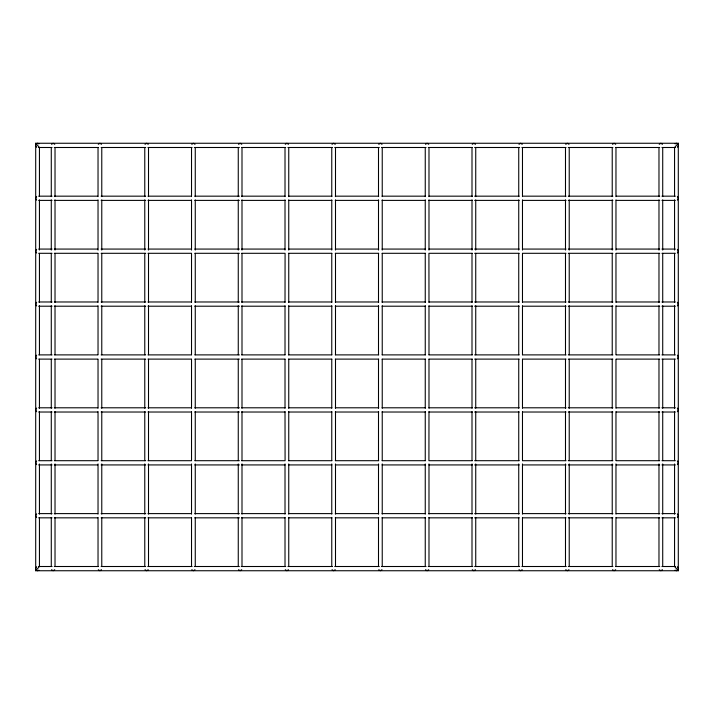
<?xml version="1.0" encoding="UTF-8"?>
<svg xmlns="http://www.w3.org/2000/svg" width="714" height="714" viewBox="0 0 714 714"><rect width="100%" height="100%" fill="white"/><g stroke="black" fill="none" stroke-linecap="round" stroke-linejoin="round"><path stroke-width="1.07" d="M51.533 144.317L53.148 143.255L54.773 144.317M98.282 144.317L99.898 143.255L101.513 144.317M145.022 144.317L146.647 143.255L148.262 144.317M191.771 144.317L193.387 143.255L195.011 144.317M238.512 144.317L240.136 143.255L241.751 144.317M285.261 144.317L286.885 143.255L288.501 144.317M332.01 144.317L333.625 143.255L335.25 144.317M54.773 569.683L53.148 570.745L51.533 569.683M378.75 144.317L380.375 143.255L381.99 144.317M101.513 569.683L99.898 570.745L98.282 569.683M425.499 144.317L427.115 143.255L428.739 144.317M148.262 569.683L146.647 570.745L145.022 569.683M472.249 144.317L473.864 143.255L475.488 144.317M195.011 569.683L193.387 570.745L191.771 569.683M518.989 144.317L520.613 143.255L522.229 144.317M241.751 569.683L240.136 570.745L238.512 569.683M565.738 144.317L567.353 143.255L568.978 144.317M288.501 569.683L286.885 570.745L285.261 569.683M612.487 144.317L614.102 143.255L615.718 144.317M335.25 569.683L333.625 570.745L332.01 569.683M659.227 144.317L660.852 143.255L662.467 144.317M381.99 569.683L380.375 570.745L378.75 569.683M428.739 569.683L427.115 570.745L425.499 569.683M475.488 569.683L473.864 570.745L472.249 569.683M522.229 569.683L520.613 570.745L518.989 569.683M568.978 569.683L567.353 570.745L565.738 569.683M615.718 569.683L614.102 570.745L612.487 569.683M662.467 569.683L660.852 570.745L659.227 569.683M35.7 570.745L35.7 143.255L678.3 143.255L678.3 570.745L35.7 570.745L39.44 566.505L39.44 517.471M678.3 143.255L674.56 147.495L674.56 196.528M36.637 196.448L35.7 198.278L36.637 200.116M36.637 249.356L35.7 251.185L36.637 253.024M36.637 302.263L35.7 304.093L36.637 305.922M36.637 355.17L35.7 357L36.637 358.83M36.637 408.078L35.7 409.907L36.637 411.737M36.637 460.976L35.7 462.815L36.637 464.644M36.637 513.884L35.7 515.722L36.637 517.552M36.637 566.791C34.272 568.165 36.833 572.316 38.895 570.12M675.105 143.88C677.167 141.684 679.728 145.834 677.363 147.209M677.363 200.116L678.3 198.278L677.363 196.448M677.363 253.024L678.3 251.185L677.363 249.356M677.363 305.922L678.3 304.093L677.363 302.263M677.363 358.83L678.3 357L677.363 355.17M677.363 411.737L678.3 409.907L677.363 408.078M677.363 464.644L678.3 462.815L677.363 460.976M677.363 517.552L678.3 515.722L677.363 513.884M38.681 147.495L52.068 147.495M54.291 147.495L98.496 147.495M101.12 147.495L145.718 147.495M147.95 147.495L192.093 147.495M194.324 147.495L239.377 147.495M241.6 147.495L285.689 147.495M287.921 147.495L332.483 147.495M334.714 147.495L379.286 147.495M381.517 147.495L426.079 147.495M428.311 147.495L472.4 147.495M474.623 147.495L519.676 147.495M521.907 147.495L566.05 147.495M568.282 147.495L612.88 147.495M615.504 147.495L659.709 147.495M661.932 147.495L675.319 147.495M38.681 196.163L52.068 196.163M54.291 196.163L97.773 196.163M101.12 196.163L145.718 196.163M147.95 196.163L191.432 196.163M194.779 196.163L239.377 196.163M241.6 196.163L285.082 196.163M288.429 196.163L331.912 196.163M335.259 196.163L378.741 196.163M382.088 196.163L425.571 196.163M428.918 196.163L472.4 196.163M474.623 196.163L519.221 196.163M522.568 196.163L566.05 196.163M568.282 196.163L612.88 196.163M616.227 196.163L659.709 196.163M661.932 196.163L675.319 196.163M38.681 200.393L52.068 200.393M54.291 200.393L97.773 200.393M101.12 200.393L145.718 200.393M147.95 200.393L191.432 200.393M194.779 200.393L239.377 200.393M241.6 200.393L285.082 200.393M288.429 200.393L331.912 200.393M335.259 200.393L378.741 200.393M382.088 200.393L425.571 200.393M428.918 200.393L472.4 200.393M474.623 200.393L519.221 200.393M522.568 200.393L566.05 200.393M568.282 200.393L612.88 200.393M616.227 200.393L659.709 200.393M661.932 200.393L675.319 200.393M38.681 249.07L52.068 249.07M54.291 249.07L97.773 249.07M101.12 249.07L145.718 249.07M147.95 249.07L191.432 249.07M194.779 249.07L239.377 249.07M241.6 249.07L285.082 249.07M288.429 249.07L331.912 249.07M335.259 249.07L378.741 249.07M382.088 249.07L425.571 249.07M428.918 249.07L472.4 249.07M474.623 249.07L519.221 249.07M522.568 249.07L566.05 249.07M568.282 249.07L612.88 249.07M616.227 249.07L659.709 249.07M661.932 249.07L675.319 249.07M38.681 253.3L52.068 253.3M54.291 253.3L97.773 253.3M101.12 253.3L145.718 253.3M147.95 253.3L191.432 253.3M194.779 253.3L239.377 253.3M241.6 253.3L285.082 253.3L285.011 302.424M288.429 253.3L331.912 253.3M335.259 253.3L378.741 253.3M382.088 253.3L425.571 253.3M472.4 253.3L428.918 253.3L428.989 302.424M474.623 253.3L519.221 253.3M522.568 253.3L566.05 253.3M568.282 253.3L612.88 253.3M616.227 253.3L659.709 253.3M661.932 253.3L675.319 253.3M38.681 301.977L52.068 301.977M54.291 301.977L97.773 301.977M101.12 301.977L145.718 301.977M147.95 301.977L191.432 301.977M194.779 301.977L239.377 301.977M241.6 301.977L285.082 301.977M288.429 301.977L331.912 301.977M335.259 301.977L378.741 301.977M382.088 301.977L425.571 301.977M428.918 301.977L472.4 301.977M474.623 301.977L519.221 301.977M522.568 301.977L566.05 301.977M568.282 301.977L612.88 301.977M616.227 301.977L659.709 301.977M661.932 301.977L675.319 301.977M38.681 306.208L52.068 306.208M54.291 306.208L97.773 306.208M101.12 306.208L145.718 306.208M147.95 306.208L191.432 306.208M194.779 306.208L239.377 306.208M241.6 306.208L285.082 306.208M288.429 306.208L331.912 306.208M335.259 306.208L378.741 306.208M382.088 306.208L425.571 306.208M428.918 306.208L472.4 306.208M474.623 306.208L519.221 306.208M522.568 306.208L566.05 306.208M568.282 306.208L612.88 306.208M616.227 306.208L659.709 306.208M661.932 306.208L675.319 306.208M38.681 354.885L52.068 354.885M54.291 354.885L97.773 354.885M101.12 354.885L145.718 354.885M147.95 354.885L191.432 354.885M194.779 354.885L239.377 354.885M241.6 354.885L285.082 354.885M288.429 354.885L331.912 354.885M335.259 354.885L378.741 354.885M382.088 354.885L425.571 354.885M428.918 354.885L472.4 354.885M474.623 354.885L519.221 354.885M522.568 354.885L566.05 354.885M568.282 354.885L612.88 354.885M616.227 354.885L659.709 354.885M661.932 354.885L675.319 354.885M38.681 359.115L52.068 359.115M54.291 359.115L97.773 359.115M101.12 359.115L145.718 359.115M147.95 359.115L191.432 359.115M194.779 359.115L239.377 359.115M241.6 359.115L285.082 359.115M288.429 359.115L331.912 359.115M335.259 359.115L378.741 359.115M382.088 359.115L425.571 359.115M428.918 359.115L472.4 359.115M474.623 359.115L519.221 359.115M522.568 359.115L566.05 359.115M568.282 359.115L612.88 359.115M616.227 359.115L659.709 359.115M661.932 359.115L675.319 359.115M38.681 407.792L52.068 407.792M54.291 407.792L97.773 407.792M101.12 407.792L145.718 407.792M147.95 407.792L191.432 407.792M194.779 407.792L239.377 407.792M241.6 407.792L285.082 407.792M288.429 407.792L331.912 407.792M335.259 407.792L378.741 407.792M382.088 407.792L425.571 407.792M428.918 407.792L472.4 407.792M474.623 407.792L519.221 407.792M522.568 407.792L566.05 407.792M568.282 407.792L612.88 407.792M616.227 407.792L659.709 407.792M661.932 407.792L675.319 407.792M38.681 412.023L52.068 412.023M54.291 412.023L97.773 412.023M101.12 412.023L145.718 412.023M147.95 412.023L191.432 412.023M194.779 412.023L239.377 412.023M241.6 412.023L285.082 412.023M288.429 412.023L331.912 412.023M335.259 412.023L378.741 412.023M382.088 412.023L425.571 412.023M428.918 412.023L472.4 412.023M474.623 412.023L519.221 412.023M522.568 412.023L566.05 412.023M568.282 412.023L612.88 412.023M616.227 412.023L659.709 412.023M661.932 412.023L675.319 412.023M38.681 460.7L52.068 460.7M54.291 460.7L97.773 460.7M101.12 460.7L145.718 460.7M147.95 460.7L191.432 460.7M194.779 460.7L239.377 460.7M241.6 460.7L285.082 460.7L285.011 411.576M288.429 460.7L331.912 460.7M335.259 460.7L378.741 460.7M382.088 460.7L425.571 460.7M472.4 460.7L428.918 460.7L428.989 411.576M474.623 460.7L519.221 460.7M522.568 460.7L566.05 460.7M568.282 460.7L612.88 460.7M616.227 460.7L659.709 460.7M661.932 460.7L675.319 460.7M38.681 464.93L52.068 464.93M54.291 464.93L97.773 464.93M101.12 464.93L145.718 464.93M147.95 464.93L191.432 464.93M194.779 464.93L239.377 464.93M241.6 464.93L285.082 464.93M288.429 464.93L331.912 464.93M335.259 464.93L378.741 464.93M382.088 464.93L425.571 464.93M428.918 464.93L472.4 464.93M474.623 464.93L519.221 464.93M522.568 464.93L566.05 464.93M568.282 464.93L612.88 464.93M616.227 464.93L659.709 464.93M661.932 464.93L675.319 464.93M38.681 513.607L52.068 513.607M54.291 513.607L97.773 513.607M101.12 513.607L145.718 513.607M147.95 513.607L191.432 513.607M194.779 513.607L239.377 513.607M241.6 513.607L285.082 513.607M288.429 513.607L331.912 513.607M335.259 513.607L378.741 513.607M382.088 513.607L425.571 513.607M428.918 513.607L472.4 513.607M474.623 513.607L519.221 513.607M522.568 513.607L566.05 513.607M568.282 513.607L612.88 513.607M616.227 513.607L659.709 513.607M661.932 513.607L675.319 513.607M38.681 517.837L52.068 517.837M54.291 517.837L97.773 517.837M101.12 517.837L145.718 517.837M147.95 517.837L191.432 517.837M194.779 517.837L239.377 517.837M241.6 517.837L285.082 517.837M288.429 517.837L331.912 517.837M335.259 517.837L378.741 517.837M382.088 517.837L425.571 517.837M428.918 517.837L472.4 517.837M474.623 517.837L519.221 517.837M522.568 517.837L566.05 517.837M568.282 517.837L612.88 517.837M616.227 517.837L659.709 517.837M661.932 517.837L675.319 517.837M38.681 566.505L52.095 566.505M54.264 566.505L98.496 566.505M101.12 566.505L145.718 566.505M147.753 566.505L192.093 566.505M194.324 566.505L239.377 566.505M241.252 566.505L285.77 566.505M287.921 566.505L332.51 566.505M334.714 566.505L379.286 566.505M381.49 566.505L426.079 566.505M428.23 566.505L472.748 566.505M474.623 566.505L519.676 566.505M521.907 566.505L566.247 566.505M568.282 566.505L612.88 566.505M615.504 566.505L659.736 566.505M661.905 566.505L675.319 566.505M677.363 566.791C679.728 568.165 677.167 572.316 675.105 570.12M38.895 143.88C36.833 141.684 34.272 145.834 36.637 147.209M678.3 570.745L674.56 566.505L674.56 517.471M35.7 143.255L39.44 147.495L39.44 196.528M674.56 199.866L674.56 250.016M674.56 253.363L674.56 302.397M674.56 305.735L674.56 354.769M674.56 359.231L674.56 408.265M674.56 411.603L674.56 460.637M674.56 463.984L674.56 514.134M662.717 147.495L662.717 196.609M662.717 199.866L662.717 250.07M662.717 253.363L662.717 302.424M662.717 305.735L662.717 354.769M662.717 359.231L662.717 408.265M662.717 411.576L662.717 460.637M662.717 463.93L662.717 514.134M662.717 517.391L662.717 566.505M658.977 147.495L658.977 196.609M658.977 199.866L658.977 250.07M658.977 253.363L658.977 302.424M658.977 305.735L658.977 354.769M658.977 359.231L658.977 408.265M658.977 411.576L658.977 460.637M658.977 463.93L658.977 514.134M658.977 517.391L658.977 566.505M615.968 147.495L615.968 196.609M615.968 199.866L615.968 250.07M615.968 253.363L615.968 302.424M615.968 305.735L615.968 354.769M615.968 359.231L615.968 408.265M615.968 411.576L615.968 460.637M615.968 463.93L615.968 514.134M615.968 517.391L615.968 566.505M612.228 147.495L612.228 196.609M612.228 199.866L612.228 250.07M612.228 253.363L612.228 302.424M612.228 305.735L612.228 354.769M612.228 359.231L612.228 408.265M612.228 411.576L612.228 460.637M612.228 463.93L612.228 514.134M612.228 517.391L612.228 566.505M569.228 147.495L569.228 196.609M569.228 199.866L569.228 250.07M569.228 253.363L569.228 302.424M569.228 305.735L569.228 354.769M569.228 359.231L569.228 408.265M569.228 411.576L569.228 460.637M569.228 463.93L569.228 514.134M569.228 517.391L569.228 566.505M565.488 147.495L565.488 196.609M565.488 199.866L565.488 250.07M565.488 253.363L565.488 302.424M565.488 305.735L565.488 354.769M565.488 359.231L565.488 408.265M565.488 411.576L565.488 460.637M565.488 463.93L565.488 514.134M565.488 517.391L565.488 566.505M522.478 147.495L522.478 196.609M522.478 199.866L522.478 250.07M522.478 253.363L522.478 302.424M522.478 305.735L522.478 354.769M522.478 359.231L522.478 408.265M522.478 411.576L522.478 460.637M522.478 463.93L522.478 514.134M522.478 517.391L522.478 566.505M518.739 147.495L518.739 196.609M518.739 199.866L518.739 250.07M518.739 253.363L518.739 302.424M518.739 305.735L518.739 354.769M518.739 359.231L518.739 408.265M518.739 411.576L518.739 460.637M518.739 463.93L518.739 514.134M518.739 517.391L518.739 566.505M475.738 147.495L475.738 196.609M475.738 199.866L475.738 250.07M475.738 253.363L475.738 302.424M475.738 305.735L475.738 354.769M475.738 359.231L475.738 408.265M475.738 411.576L475.738 460.637M475.738 463.93L475.738 514.134M475.738 517.391L475.738 566.505M471.999 147.495L471.999 196.609M471.999 199.866L471.999 250.07M471.999 253.363L471.999 302.424M471.999 305.735L471.999 354.769M471.999 359.231L471.999 408.265M471.999 411.576L471.999 460.637M471.999 463.93L471.999 514.134M471.999 517.391L471.999 566.505M428.989 147.495L428.989 196.609M428.989 199.866L428.989 250.07M428.989 305.735L428.989 354.769M428.989 359.231L428.989 408.265M428.989 463.93L428.989 514.134M428.989 517.391L428.989 566.505M425.249 147.495L425.249 196.609M425.249 199.866L425.249 250.07M425.249 253.363L425.249 302.424M425.249 305.735L425.249 354.769M425.249 359.231L425.249 408.265M425.249 411.576L425.249 460.637M425.249 463.93L425.249 514.134M425.249 517.391L425.249 566.505M382.24 147.495L382.24 196.609M382.24 199.866L382.24 250.07M382.24 253.363L382.24 302.424M382.24 305.735L382.24 354.769M382.24 359.231L382.24 408.265M382.24 411.576L382.24 460.637M382.24 463.93L382.24 514.134M382.24 517.391L382.24 566.505M378.5 147.495L378.5 196.609M378.5 199.866L378.5 250.07M378.5 253.363L378.5 302.424M378.5 305.735L378.5 354.769M378.5 359.231L378.5 408.265M378.5 411.576L378.5 460.637M378.5 463.93L378.5 514.134M378.5 517.391L378.5 566.505M335.5 147.495L335.5 196.609M335.5 199.866L335.5 250.07M335.5 253.363L335.5 302.424M335.5 305.735L335.5 354.769M335.5 359.231L335.5 408.265M335.5 411.576L335.5 460.637M335.5 463.93L335.5 514.134M335.5 517.391L335.5 566.505M331.76 147.495L331.76 196.609M331.76 199.866L331.76 250.07M331.76 253.363L331.76 302.424M331.76 305.735L331.76 354.769M331.76 359.231L331.76 408.265M331.76 411.576L331.76 460.637M331.76 463.93L331.76 514.134M331.76 517.391L331.76 566.505M288.751 147.495L288.751 196.609M288.751 199.866L288.751 250.07M288.751 253.363L288.751 302.424M288.751 305.735L288.751 354.769M288.751 359.231L288.751 408.265M288.751 411.576L288.751 460.637M288.751 463.93L288.751 514.134M288.751 517.391L288.751 566.505M285.011 147.495L285.011 196.609M285.011 199.866L285.011 250.07M285.011 305.735L285.011 354.769M285.011 359.231L285.011 408.265M285.011 463.93L285.011 514.134M285.011 517.391L285.011 566.505M242.001 147.495L242.001 196.609M242.001 199.866L242.001 250.07M242.001 253.363L242.001 302.424M242.001 305.735L242.001 354.769M242.001 359.231L242.001 408.265M242.001 411.576L242.001 460.637M242.001 463.93L242.001 514.134M242.001 517.391L242.001 566.505M238.262 147.495L238.262 196.609M238.262 199.866L238.262 250.07M238.262 253.363L238.262 302.424M238.262 305.735L238.262 354.769M238.262 359.231L238.262 408.265M238.262 411.576L238.262 460.637M238.262 463.93L238.262 514.134M238.262 517.391L238.262 566.505M195.261 147.495L195.261 196.609M195.261 199.866L195.261 250.07M195.261 253.363L195.261 302.424M195.261 305.735L195.261 354.769M195.261 359.231L195.261 408.265M195.261 411.576L195.261 460.637M195.261 463.93L195.261 514.134M195.261 517.391L195.261 566.505M191.522 147.495L191.522 196.609M191.522 199.866L191.522 250.07M191.522 253.363L191.522 302.424M191.522 305.735L191.522 354.769M191.522 359.231L191.522 408.265M191.522 411.576L191.522 460.637M191.522 463.93L191.522 514.134M191.522 517.391L191.522 566.505M148.512 147.495L148.512 196.609M148.512 199.866L148.512 250.07M148.512 253.363L148.512 302.424M148.512 305.735L148.512 354.769M148.512 359.231L148.512 408.265M148.512 411.576L148.512 460.637M148.512 463.93L148.512 514.134M148.512 517.391L148.512 566.505M144.772 147.495L144.772 196.609M144.772 199.866L144.772 250.07M144.772 253.363L144.772 302.424M144.772 305.735L144.772 354.769M144.772 359.231L144.772 408.265M144.772 411.576L144.772 460.637M144.772 463.93L144.772 514.134M144.772 517.391L144.772 566.505M101.772 147.495L101.772 196.609M101.772 199.866L101.772 250.07M101.772 253.363L101.772 302.424M101.772 305.735L101.772 354.769M101.772 359.231L101.772 408.265M101.772 411.576L101.772 460.637M101.772 463.93L101.772 514.134M101.772 517.391L101.772 566.505M98.032 147.495L98.032 196.609M98.032 199.866L98.032 250.07M98.032 253.363L98.032 302.424M98.032 305.735L98.032 354.769M98.032 359.231L98.032 408.265M98.032 411.576L98.032 460.637M98.032 463.93L98.032 514.134M98.032 517.391L98.032 566.505M55.023 147.495L55.023 196.609M55.023 199.866L55.023 250.07M55.023 253.363L55.023 302.424M55.023 305.735L55.023 354.769M55.023 359.231L55.023 408.265M55.023 411.576L55.023 460.637M55.023 463.93L55.023 514.134M55.023 517.391L55.023 566.505M51.283 147.495L51.283 196.609M51.283 199.866L51.283 250.07M51.283 253.363L51.283 302.424M51.283 305.735L51.283 354.769M51.283 359.231L51.283 408.265M51.283 411.576L51.283 460.637M51.283 463.93L51.283 514.134M51.283 517.391L51.283 566.505M39.44 199.866L39.44 250.016M39.44 253.363L39.44 302.397M39.44 305.735L39.44 354.769M39.44 359.231L39.44 408.265M39.44 411.603L39.44 460.637M39.44 463.984L39.44 514.134"/></g></svg>
